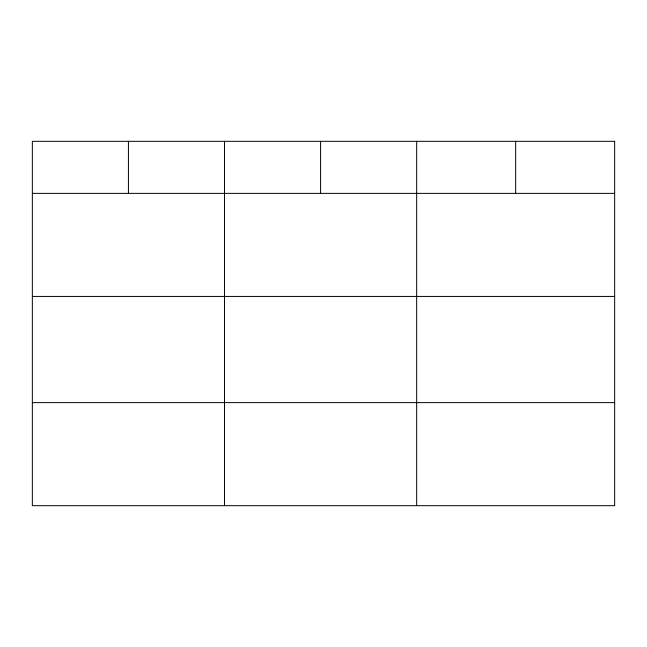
<?xml version="1.0" encoding="UTF-8"?>
<svg xmlns="http://www.w3.org/2000/svg" width="647" height="647" viewBox="0 0 647 647"><rect width="100%" height="100%" fill="white"/><g stroke="black" fill="none" stroke-linecap="round" stroke-linejoin="round"><path stroke-width="0.97" d="M32.35 193.372L614.65 193.372M32.35 296.431L614.65 296.431M32.35 402.62L614.65 402.62M515.659 141.321L515.659 193.372M416.668 141.321L416.668 505.679M320.588 141.321L320.588 193.372M224.509 141.321L224.509 505.679M128.429 141.321L128.429 193.372M614.65 141.321L32.35 141.321L32.35 505.679L614.65 505.679L614.65 141.321"/></g></svg>
